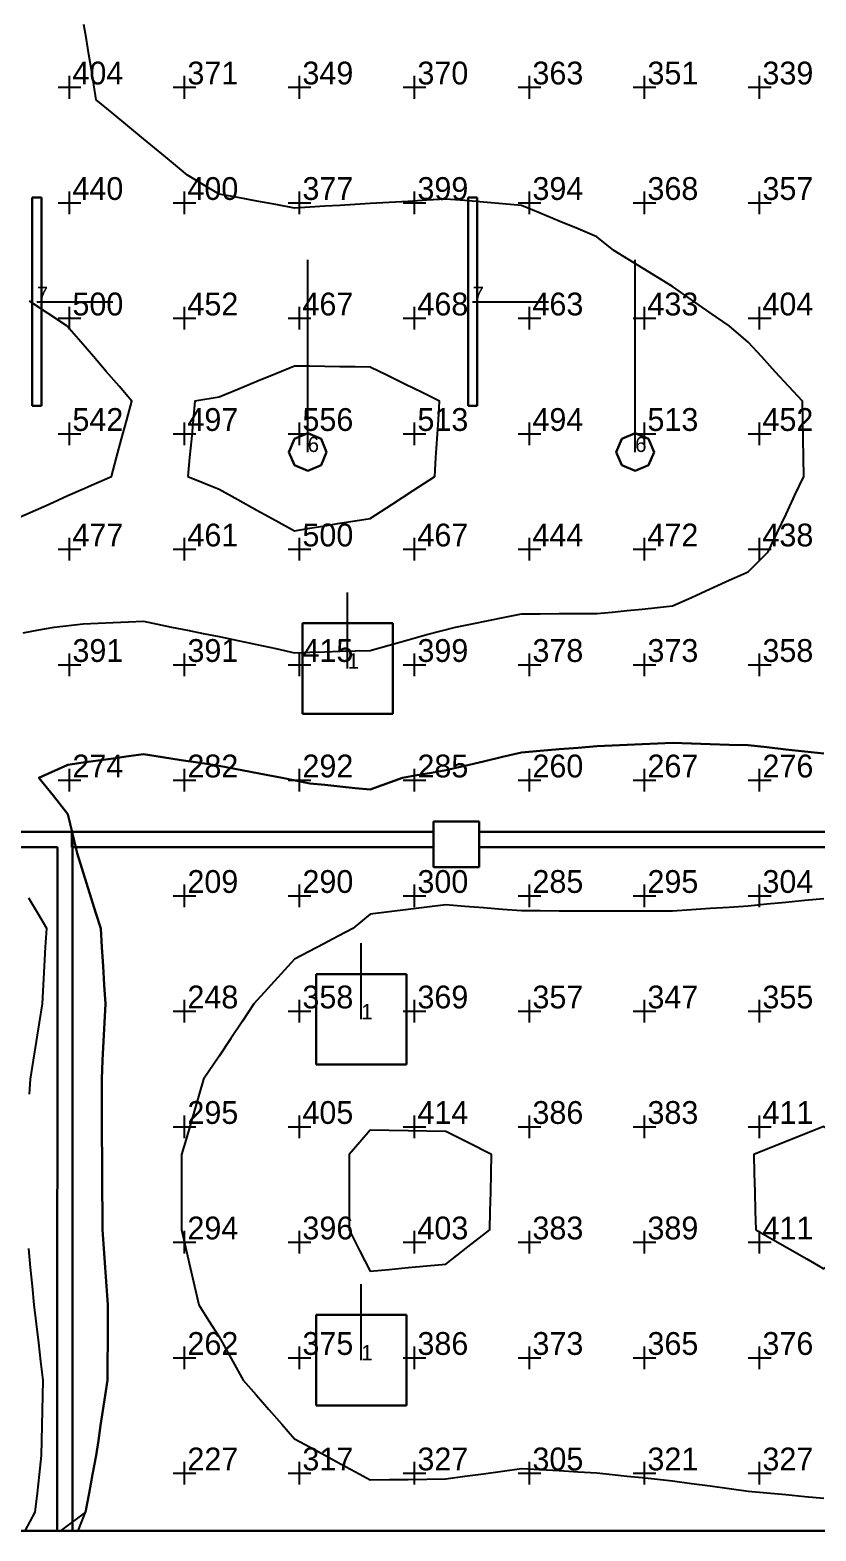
# Model space of a CAD drawing. Extents: x 0 to 48.5, y 0 to 23.7.
# Drawn here: x 9.2 to 14.37, y 0 to 9.88 of the extents above; entities that cross this region are included whole.
import ezdxf

# ---------------------------------------------------------------- set-up
doc = ezdxf.new("R2010")
doc.units = 0
doc.header["$MEASUREMENT"] = 0
for name, color, linetype in [('DLXFURN', 5, 'Continuous'), ('DLXISO', 7, 'Continuous'), ('DLXLUM', 2, 'Continuous'), ('DLXLUMEX', 2, 'Continuous'), ('DLXSCENE', 7, 'Continuous'), ('DLXVAL', 3, 'Continuous')]:
    doc.layers.add(name, color=color, linetype=linetype)

# ---------------------------------------------------------------- blocks, each defined once
blk = doc.blocks.new('*U222')
at = {"color": 1}
blk.add_line((0, 0), (0, 0.5), dxfattribs=at)
for p, q in [((0.2975, 0.2975), (-0.2975, 0.2975)), ((-0.2975, 0.2975), (-0.2975, -0.2975)), ((-0.2975, 0.2975), (-0.2975, -0.2975)), ((-0.2975, -0.2975), (-0.2975, 0.2975)), ((-0.2975, 0.2975), (-0.2975, 0.2975)), ((0.2975, 0.2975), (-0.2975, 0.2975)), ((-0.2975, 0.2975), (-0.2975, 0.2975)), ((-0.2975, 0.2975), (0.2975, 0.2975)), ((-0.2975, -0.2975), (-0.2975, 0.2975)), ((-0.2975, 0.2975), (0.2975, 0.2975)), ((0.2975, -0.2975), (0.2975, 0.2975)), ((0.2975, 0.2975), (0.2975, 0.2975)), ((0.2975, -0.2975), (0.2975, 0.2975)), ((0.2975, 0.2975), (0.2975, 0.2975)), ((0.2975, 0.2975), (0.2975, -0.2975)), ((0.2975, 0.2975), (0.2975, -0.2975)), ((-0.2975, -0.2975), (0.2975, -0.2975)), ((-0.2975, -0.2975), (0.2975, -0.2975)), ((0.2975, -0.2975), (-0.2975, -0.2975)), ((-0.2975, -0.2975), (-0.2975, -0.2975)), ((-0.2975, -0.2975), (-0.2975, -0.2975)), ((0.2975, -0.2975), (-0.2975, -0.2975)), ((0.2975, -0.2975), (0.2975, -0.2975)), ((0.2975, -0.2975), (0.2975, -0.2975))]:
    blk.add_line(p, q)
at = {"layer": 'DLXLUMEX', "color": 7}
blk.add_text('1', height=0.1, dxfattribs=at).set_placement((0, 0))
blk = doc.blocks.new('*U223')
at = {"color": 1}
blk.add_line((0, 0), (0, 0.5), dxfattribs=at)
for p, q in [((0.2975, 0.2975), (-0.2975, 0.2975)), ((-0.2975, 0.2975), (-0.2975, -0.2975)), ((-0.2975, 0.2975), (-0.2975, -0.2975)), ((-0.2975, -0.2975), (-0.2975, 0.2975)), ((-0.2975, 0.2975), (-0.2975, 0.2975)), ((0.2975, 0.2975), (-0.2975, 0.2975)), ((-0.2975, 0.2975), (-0.2975, 0.2975)), ((-0.2975, 0.2975), (0.2975, 0.2975)), ((-0.2975, -0.2975), (-0.2975, 0.2975)), ((-0.2975, 0.2975), (0.2975, 0.2975)), ((0.2975, -0.2975), (0.2975, 0.2975)), ((0.2975, 0.2975), (0.2975, 0.2975)), ((0.2975, -0.2975), (0.2975, 0.2975)), ((0.2975, 0.2975), (0.2975, 0.2975)), ((0.2975, 0.2975), (0.2975, -0.2975)), ((0.2975, 0.2975), (0.2975, -0.2975)), ((-0.2975, -0.2975), (0.2975, -0.2975)), ((-0.2975, -0.2975), (0.2975, -0.2975)), ((0.2975, -0.2975), (-0.2975, -0.2975)), ((-0.2975, -0.2975), (-0.2975, -0.2975)), ((-0.2975, -0.2975), (-0.2975, -0.2975)), ((0.2975, -0.2975), (-0.2975, -0.2975)), ((0.2975, -0.2975), (0.2975, -0.2975)), ((0.2975, -0.2975), (0.2975, -0.2975))]:
    blk.add_line(p, q)
at = {"layer": 'DLXLUMEX', "color": 7}
blk.add_text('1', height=0.1, dxfattribs=at).set_placement((0, 0))
blk = doc.blocks.new('*U36')
for p, q in [((0.03, 0.6855), (-0.03, 0.6855)), ((-0.03, 0.6855), (-0.03, -0.6855)), ((-0.03, 0.6855), (-0.03, -0.6855)), ((-0.03, -0.6855), (-0.03, 0.6855)), ((-0.03, 0.6855), (-0.03, 0.6855)), ((0.03, 0.6855), (-0.03, 0.6855)), ((-0.03, 0.6855), (-0.03, 0.6855)), ((-0.03, 0.6855), (0.03, 0.6855)), ((-0.03, -0.6855), (-0.03, 0.6855)), ((-0.03, 0.6855), (0.03, 0.6855)), ((0.03, -0.6855), (0.03, 0.6855)), ((0.03, 0.6855), (0.03, 0.6855)), ((0.03, -0.6855), (0.03, 0.6855)), ((0.03, 0.6855), (0.03, 0.6855)), ((0.03, 0.6855), (0.03, -0.6855)), ((0.03, 0.6855), (0.03, -0.6855)), ((-0.03, -0.6855), (0.03, -0.6855)), ((-0.03, -0.6855), (-0.03, -0.6855)), ((-0.03, -0.6855), (0.03, -0.6855)), ((0.03, -0.6855), (-0.03, -0.6855)), ((-0.03, -0.6855), (-0.03, -0.6855)), ((0.03, -0.6855), (-0.03, -0.6855)), ((0.03, -0.6855), (0.03, -0.6855)), ((0.03, -0.6855), (0.03, -0.6855))]:
    blk.add_line(p, q)
at = {"color": 1}
blk.add_line((0, 0), (0.5, 0), dxfattribs=at)
at = {"layer": 'DLXLUMEX', "color": 7}
blk.add_text('7', height=0.1, dxfattribs=at).set_placement((0, 0))
blk = doc.blocks.new('*U38')
for p, q in [((0.03, 0.6855), (-0.03, 0.6855)), ((-0.03, 0.6855), (-0.03, -0.6855)), ((-0.03, 0.6855), (-0.03, -0.6855)), ((-0.03, -0.6855), (-0.03, 0.6855)), ((-0.03, 0.6855), (-0.03, 0.6855)), ((0.03, 0.6855), (-0.03, 0.6855)), ((-0.03, 0.6855), (-0.03, 0.6855)), ((-0.03, 0.6855), (0.03, 0.6855)), ((-0.03, -0.6855), (-0.03, 0.6855)), ((-0.03, 0.6855), (0.03, 0.6855)), ((0.03, -0.6855), (0.03, 0.6855)), ((0.03, 0.6855), (0.03, 0.6855)), ((0.03, -0.6855), (0.03, 0.6855)), ((0.03, 0.6855), (0.03, 0.6855)), ((0.03, 0.6855), (0.03, -0.6855)), ((0.03, 0.6855), (0.03, -0.6855)), ((-0.03, -0.6855), (0.03, -0.6855)), ((-0.03, -0.6855), (-0.03, -0.6855)), ((-0.03, -0.6855), (0.03, -0.6855)), ((0.03, -0.6855), (-0.03, -0.6855)), ((-0.03, -0.6855), (-0.03, -0.6855)), ((0.03, -0.6855), (-0.03, -0.6855)), ((0.03, -0.6855), (0.03, -0.6855)), ((0.03, -0.6855), (0.03, -0.6855))]:
    blk.add_line(p, q)
at = {"color": 1}
blk.add_line((0, 0), (0.5, 0), dxfattribs=at)
at = {"layer": 'DLXLUMEX', "color": 7}
blk.add_text('7', height=0.1, dxfattribs=at).set_placement((0, 0))
blk = doc.blocks.new('*U61')
at = {"color": 1}
blk.add_line((0, 0), (0, 0.5), dxfattribs=at)
for p, q in [((0.2975, 0.2975), (-0.2975, 0.2975)), ((-0.2975, 0.2975), (-0.2975, -0.2975)), ((-0.2975, 0.2975), (-0.2975, -0.2975)), ((-0.2975, -0.2975), (-0.2975, 0.2975)), ((-0.2975, 0.2975), (-0.2975, 0.2975)), ((0.2975, 0.2975), (-0.2975, 0.2975)), ((-0.2975, 0.2975), (-0.2975, 0.2975)), ((-0.2975, 0.2975), (0.2975, 0.2975)), ((-0.2975, -0.2975), (-0.2975, 0.2975)), ((-0.2975, 0.2975), (0.2975, 0.2975)), ((0.2975, -0.2975), (0.2975, 0.2975)), ((0.2975, 0.2975), (0.2975, 0.2975)), ((0.2975, -0.2975), (0.2975, 0.2975)), ((0.2975, 0.2975), (0.2975, 0.2975)), ((0.2975, 0.2975), (0.2975, -0.2975)), ((0.2975, 0.2975), (0.2975, -0.2975)), ((-0.2975, -0.2975), (0.2975, -0.2975)), ((-0.2975, -0.2975), (0.2975, -0.2975)), ((0.2975, -0.2975), (-0.2975, -0.2975)), ((-0.2975, -0.2975), (-0.2975, -0.2975)), ((-0.2975, -0.2975), (-0.2975, -0.2975)), ((0.2975, -0.2975), (-0.2975, -0.2975)), ((0.2975, -0.2975), (0.2975, -0.2975)), ((0.2975, -0.2975), (0.2975, -0.2975))]:
    blk.add_line(p, q)
at = {"layer": 'DLXLUMEX', "color": 7}
blk.add_text('1', height=0.1, dxfattribs=at).set_placement((0, 0))
blk = doc.blocks.new('*U82')
at = {"color": 1}
blk.add_line((0, 0), (0, 1.265), dxfattribs=at)
for p, q in [((-0.0877, 0.0877), (0, 0.124)), ((0, 0.124), (-0.0877, 0.0877)), ((0, 0.124), (-0.0877, 0.0877)), ((-0.0877, 0.0877), (0, 0.124)), ((0, 0.124), (0.0877, 0.0877)), ((0.0877, 0.0877), (0, 0.124)), ((0.0877, 0.0877), (0, 0.124)), ((0, 0.124), (0, 0.124)), ((0, 0.124), (0.0877, 0.0877)), ((0, 0.124), (0, 0.124)), ((-0.124, 0), (-0.0877, 0.0877)), ((-0.0877, 0.0877), (-0.124, 0)), ((-0.0877, 0.0877), (-0.124, 0)), ((-0.124, 0), (-0.0877, 0.0877)), ((-0.0877, -0.0877), (-0.124, 0)), ((-0.124, 0), (-0.0877, -0.0877)), ((-0.124, 0), (-0.124, 0)), ((-0.124, 0), (-0.0877, -0.0877)), ((-0.0877, -0.0877), (-0.124, 0)), ((-0.124, 0), (-0.124, 0)), ((-0.0877, 0.0877), (-0.0877, 0.0877)), ((-0.0877, 0.0877), (-0.0877, 0.0877)), ((0.0877, 0.0877), (0.124, 0)), ((0.124, 0), (0.0877, 0.0877)), ((0.0877, 0.0877), (0.0877, 0.0877)), ((0.124, 0), (0.0877, 0.0877)), ((0.0877, 0.0877), (0.0877, 0.0877)), ((0.0877, 0.0877), (0.124, 0)), ((0.124, 0), (0.0877, -0.0877)), ((0.0877, -0.0877), (0.124, 0)), ((0.0877, -0.0877), (0.124, 0)), ((0.124, 0), (0.0877, -0.0877)), ((0.124, 0), (0.124, 0)), ((0.124, 0), (0.124, 0)), ((0, -0.124), (-0.0877, -0.0877)), ((-0.0877, -0.0877), (0, -0.124)), ((-0.0877, -0.0877), (-0.0877, -0.0877)), ((-0.0877, -0.0877), (0, -0.124)), ((0, -0.124), (-0.0877, -0.0877)), ((-0.0877, -0.0877), (-0.0877, -0.0877)), ((0.0877, -0.0877), (0, -0.124)), ((0, -0.124), (0.0877, -0.0877)), ((0, -0.124), (0.0877, -0.0877)), ((0.0877, -0.0877), (0, -0.124)), ((0.0877, -0.0877), (0.0877, -0.0877)), ((0.0877, -0.0877), (0.0877, -0.0877)), ((0, -0.124), (0, -0.124)), ((0, -0.124), (0, -0.124))]:
    blk.add_line(p, q)
at = {"layer": 'DLXLUMEX', "color": 7}
blk.add_text('6', height=0.1, dxfattribs=at).set_placement((0, 0))
blk = doc.blocks.new('*U83')
at = {"color": 1}
blk.add_line((0, 0), (0, 1.265), dxfattribs=at)
for p, q in [((-0.0877, 0.0877), (0, 0.124)), ((0, 0.124), (-0.0877, 0.0877)), ((0, 0.124), (-0.0877, 0.0877)), ((-0.0877, 0.0877), (0, 0.124)), ((0, 0.124), (0.0877, 0.0877)), ((0.0877, 0.0877), (0, 0.124)), ((0.0877, 0.0877), (0, 0.124)), ((0, 0.124), (0, 0.124)), ((0, 0.124), (0.0877, 0.0877)), ((0, 0.124), (0, 0.124)), ((-0.124, 0), (-0.0877, 0.0877)), ((-0.0877, 0.0877), (-0.124, 0)), ((-0.0877, 0.0877), (-0.124, 0)), ((-0.124, 0), (-0.0877, 0.0877)), ((-0.0877, -0.0877), (-0.124, 0)), ((-0.124, 0), (-0.0877, -0.0877)), ((-0.124, 0), (-0.124, 0)), ((-0.124, 0), (-0.0877, -0.0877)), ((-0.0877, -0.0877), (-0.124, 0)), ((-0.124, 0), (-0.124, 0)), ((-0.0877, 0.0877), (-0.0877, 0.0877)), ((-0.0877, 0.0877), (-0.0877, 0.0877)), ((0.0877, 0.0877), (0.124, 0)), ((0.124, 0), (0.0877, 0.0877)), ((0.0877, 0.0877), (0.0877, 0.0877)), ((0.124, 0), (0.0877, 0.0877)), ((0.0877, 0.0877), (0.0877, 0.0877)), ((0.0877, 0.0877), (0.124, 0)), ((0.124, 0), (0.0877, -0.0877)), ((0.0877, -0.0877), (0.124, 0)), ((0.0877, -0.0877), (0.124, 0)), ((0.124, 0), (0.0877, -0.0877)), ((0.124, 0), (0.124, 0)), ((0.124, 0), (0.124, 0)), ((0, -0.124), (-0.0877, -0.0877)), ((-0.0877, -0.0877), (0, -0.124)), ((-0.0877, -0.0877), (-0.0877, -0.0877)), ((-0.0877, -0.0877), (0, -0.124)), ((0, -0.124), (-0.0877, -0.0877)), ((-0.0877, -0.0877), (-0.0877, -0.0877)), ((0.0877, -0.0877), (0, -0.124)), ((0, -0.124), (0.0877, -0.0877)), ((0, -0.124), (0.0877, -0.0877)), ((0.0877, -0.0877), (0, -0.124)), ((0.0877, -0.0877), (0.0877, -0.0877)), ((0.0877, -0.0877), (0.0877, -0.0877)), ((0, -0.124), (0, -0.124)), ((0, -0.124), (0, -0.124))]:
    blk.add_line(p, q)
at = {"layer": 'DLXLUMEX', "color": 7}
blk.add_text('6', height=0.1, dxfattribs=at).set_placement((0, 0))
blk = doc.blocks.new('*U105')
for p, q in [((0.2, 4.6), (-9.2757, 4.6)), ((-9.2757, 4.6), (-9.2757, 4.6)), ((-9.2757, 4.6), (0.2, 4.6)), ((0.2, 4.6), (0.2, 4.6)), ((0.2, 0), (0.2, 4.6)), ((0.2, 4.6), (0.2, 4.6)), ((0.2, 4.6), (0.2, 0)), ((-9.2757, 4.5), (0.1005, 4.5)), ((0.1005, 4.5), (-9.2757, 4.5)), ((-9.2757, 4.5), (-9.2757, 4.5)), ((0.1, 0), (0.1005, 4.5)), ((0.1005, 4.5), (0.1, 0)), ((0.1005, 4.5), (0.1005, 4.5)), ((0.1005, 4.5), (0.1005, 4.5)), ((0.1, 0), (0.1, 0)), ((0.2, 0), (0.2, 0))]:
    blk.add_line(p, q)
blk = doc.blocks.new('*U109')
for p, q in [((0.0913, -0.1), (0.0913, -0.2)), ((0.0913, -0.2), (0.0913, -0.1)), ((0.0913, -0.1), (0.0913, -0.1)), ((2.4694, -0.1), (0.0913, -0.1)), ((0.0913, -0.1), (0.0913, -0.1)), ((0.0913, -0.1), (2.4694, -0.1)), ((2.4694, -0.1), (2.4694, -0.1)), ((2.7694, -0.1), (7.7015, -0.1)), ((7.7015, -0.1), (2.7694, -0.1)), ((2.7694, -0.1), (2.7694, -0.1)), ((7.7015, -0.2), (7.7015, -0.1)), ((7.7015, -0.1), (7.7015, -0.1)), ((7.7015, -0.1), (7.7015, -0.2)), ((7.7015, -0.1), (7.7015, -0.1)), ((0.0913, -0.2), (0.0913, -0.2)), ((2.4694, -0.2), (0.0913, -0.2)), ((0.0913, -0.2), (0.0913, -0.2)), ((0.0913, -0.2), (2.4694, -0.2)), ((2.4694, -0.2), (2.4694, -0.2)), ((2.7694, -0.2), (2.7694, -0.2)), ((2.7694, -0.2), (7.7015, -0.2)), ((7.7015, -0.2), (2.7694, -0.2)), ((7.7015, -0.2), (7.7015, -0.2)), ((7.7015, -0.2), (7.7015, -0.2))]:
    blk.add_line(p, q)
blk = doc.blocks.new('*U146')
for p, q in [((12.0667, 0), (0, 0)), ((0, 0), (12.0667, 0)), ((12.0667, 0), (12.0667, 0)), ((23.9533, 0), (12.0667, 0)), ((12.0667, 0), (12.0667, 0)), ((12.0667, 0), (23.9533, 0))]:
    blk.add_line(p, q)
blk = doc.blocks.new('*U147')
for p, q in [((12.15, 4.6691), (11.85, 4.6691)), ((11.85, 4.6691), (11.85, 4.3691)), ((12.15, 4.3691), (12.15, 4.6691)), ((11.85, 4.3691), (12.15, 4.3691)), ((12.0667, 0), (0, 0)), ((23.9533, 0), (12.0667, 0))]:
    blk.add_line(p, q)
blk = doc.blocks.new('*U148')
for p, q in [((11.85, 4.6691), (12.15, 4.6691)), ((11.85, 4.3691), (11.85, 4.6691)), ((12.15, 4.6691), (12.15, 4.3691)), ((12.15, 4.3691), (11.85, 4.3691)), ((0, 0), (12.0667, 0)), ((12.0667, 0), (23.9533, 0))]:
    blk.add_line(p, q)
blk = doc.blocks.new('*U151')
for p, q in [((-0.15, -0.15), (-0.15, 0.15)), ((-0.15, 0.15), (-0.15, 0.15)), ((-0.15, 0.15), (-0.15, -0.15)), ((-0.15, 0.15), (0.15, 0.15)), ((0.15, 0.15), (-0.15, 0.15)), ((-0.15, 0.15), (-0.15, 0.15)), ((0.15, 0.15), (0.15, 0.15)), ((0.15, 0.15), (0.15, -0.15)), ((0.15, -0.15), (0.15, 0.15)), ((0.15, 0.15), (0.15, 0.15)), ((-0.15, -0.15), (-0.15, -0.15)), ((-0.15, -0.15), (-0.15, -0.15)), ((-0.15, -0.15), (0.15, -0.15)), ((0.15, -0.15), (-0.15, -0.15)), ((0.15, -0.15), (0.15, -0.15)), ((0.15, -0.15), (0.15, -0.15))]:
    blk.add_line(p, q)
blk = doc.blocks.new('*U159')
for p, q in [((15.5781, 0), (11.5781, 0)), ((11.5781, 0), (11.5781, 0)), ((11.5781, 0), (15.5781, 0))]:
    blk.add_line(p, q)
blk = doc.blocks.new('*U162')
at = {"color": 1}
for points in [[(9.164, 0, 0.7), (9.28, 0, 0.7), (9.396, 0, 0.7), (9.512, 0, 0.7), (9.5621, 0.1239, 0.7), (9.5852, 0.2478, 0.7), (9.6083, 0.3717, 0.7), (9.6314, 0.4957, 0.7), (9.6462, 0.5948, 0.7), (9.661, 0.6939, 0.7), (9.6758, 0.793, 0.7), (9.6906, 0.8922, 0.7), (9.7054, 0.9913, 0.7), (9.7063, 1.1152, 0.7), (9.7072, 1.2391, 0.7), (9.7082, 1.363, 0.7), (9.7091, 1.487, 0.7), (9.7001, 1.6109, 0.7), (9.691, 1.7348, 0.7), (9.682, 1.8587, 0.7), (9.6729, 1.9826, 0.7), (9.6722, 2.1065, 0.7), (9.6715, 2.2304, 0.7), (9.6708, 2.3543, 0.7), (9.6701, 2.4783, 0.7), (9.6697, 2.5774, 0.7), (9.6692, 2.6765, 0.7), (9.6688, 2.7756, 0.7), (9.6684, 2.8748, 0.7), (9.668, 2.9739, 0.7), (9.6741, 3.0978, 0.7), (9.6802, 3.2217, 0.7), (9.6863, 3.3456, 0.7), (9.6924, 3.4696, 0.7), (9.6847, 3.5935, 0.7), (9.6769, 3.7174, 0.7), (9.6691, 3.8413, 0.7), (9.6614, 3.9652, 0.7), (9.6302, 4.0643, 0.7), (9.5991, 4.1635, 0.7), (9.568, 4.2626, 0.7), (9.5368, 4.3617, 0.7), (9.5057, 4.4609, 0.7), (9.4757, 4.589, 0.7), (9.4457, 4.7171, 0.7), (9.3498, 4.8368, 0.7), (9.254, 4.9565, 0.7), (9.4457, 5.0419, 0.7), (9.5451, 5.0558, 0.7), (9.6446, 5.0697, 0.7), (9.744, 5.0837, 0.7), (9.8434, 5.0976, 0.7), (9.9429, 5.1115, 0.7), (10.0671, 5.0923, 0.7), (10.1914, 5.0731, 0.7), (10.3157, 5.0539, 0.7), (10.44, 5.0347, 0.7), (10.5435, 5.0151, 0.7), (10.6469, 4.9956, 0.7), (10.7504, 4.9761, 0.7), (10.8539, 4.9565, 0.7), (11.0366, 4.919, 0.7), (11.136, 4.9088, 0.7), (11.2354, 4.8986, 0.7), (11.3349, 4.8884, 0.7), (11.4343, 4.8782, 0.7), (11.6471, 4.9565, 0.7), (11.7419, 4.9728, 0.7), (11.8366, 4.989, 0.7), (11.9314, 5.0053, 0.7), (12.0557, 5.0349, 0.7), (12.18, 5.0644, 0.7), (12.3043, 5.094, 0.7), (12.4286, 5.1235, 0.7), (12.5529, 5.1337, 0.7), (12.6771, 5.1438, 0.7), (12.8014, 5.1539, 0.7), (12.9257, 5.1641, 0.7), (13.0251, 5.1684, 0.7), (13.1246, 5.1727, 0.7), (13.224, 5.1769, 0.7), (13.3234, 5.1812, 0.7), (13.4229, 5.1855, 0.7), (13.5471, 5.1817, 0.7), (13.6714, 5.1779, 0.7), (13.7957, 5.1741, 0.7), (13.92, 5.1703, 0.7), (14.0443, 5.1568, 0.7), (14.1686, 5.1434, 0.7), (14.2929, 5.1299, 0.7), (14.4171, 5.1164, 0.7)], [(14.4171, 5.1164, 0.7), (14.2929, 5.1299, 0.7), (14.1686, 5.1434, 0.7), (14.0443, 5.1568, 0.7), (13.92, 5.1703, 0.7), (13.7957, 5.1741, 0.7), (13.6714, 5.1779, 0.7), (13.5471, 5.1817, 0.7), (13.4229, 5.1855, 0.7), (13.3234, 5.1812, 0.7), (13.224, 5.1769, 0.7), (13.1246, 5.1727, 0.7), (13.0251, 5.1684, 0.7), (12.9257, 5.1641, 0.7), (12.8014, 5.1539, 0.7), (12.6771, 5.1438, 0.7), (12.5529, 5.1337, 0.7), (12.4286, 5.1235, 0.7), (12.3043, 5.094, 0.7), (12.18, 5.0644, 0.7), (12.0557, 5.0349, 0.7), (11.9314, 5.0053, 0.7), (11.8366, 4.989, 0.7), (11.7419, 4.9728, 0.7), (11.6471, 4.9565, 0.7), (11.4343, 4.8782, 0.7), (11.3349, 4.8884, 0.7), (11.2354, 4.8986, 0.7), (11.136, 4.9088, 0.7), (11.0366, 4.919, 0.7), (10.8539, 4.9565, 0.7), (10.7504, 4.9761, 0.7), (10.6469, 4.9956, 0.7), (10.5435, 5.0151, 0.7), (10.44, 5.0347, 0.7), (10.3157, 5.0539, 0.7), (10.1914, 5.0731, 0.7), (10.0671, 5.0923, 0.7), (9.9429, 5.1115, 0.7), (9.8434, 5.0976, 0.7), (9.744, 5.0837, 0.7), (9.6446, 5.0697, 0.7), (9.5451, 5.0558, 0.7), (9.4457, 5.0419, 0.7), (9.254, 4.9565, 0.7), (9.3498, 4.8368, 0.7), (9.4457, 4.7171, 0.7), (9.4757, 4.589, 0.7), (9.5057, 4.4609, 0.7), (9.5368, 4.3617, 0.7), (9.568, 4.2626, 0.7), (9.5991, 4.1635, 0.7), (9.6302, 4.0643, 0.7), (9.6614, 3.9652, 0.7), (9.6691, 3.8413, 0.7), (9.6769, 3.7174, 0.7), (9.6847, 3.5935, 0.7), (9.6924, 3.4696, 0.7), (9.6863, 3.3456, 0.7), (9.6802, 3.2217, 0.7), (9.6741, 3.0978, 0.7), (9.668, 2.9739, 0.7), (9.6684, 2.8748, 0.7), (9.6688, 2.7756, 0.7), (9.6692, 2.6765, 0.7), (9.6697, 2.5774, 0.7), (9.6701, 2.4783, 0.7), (9.6708, 2.3543, 0.7), (9.6715, 2.2304, 0.7), (9.6722, 2.1065, 0.7), (9.6729, 1.9826, 0.7), (9.682, 1.8587, 0.7), (9.691, 1.7348, 0.7), (9.7001, 1.6109, 0.7), (9.7091, 1.487, 0.7), (9.7082, 1.363, 0.7), (9.7072, 1.2391, 0.7), (9.7063, 1.1152, 0.7), (9.7054, 0.9913, 0.7), (9.6906, 0.8922, 0.7), (9.6758, 0.793, 0.7), (9.661, 0.6939, 0.7), (9.6462, 0.5948, 0.7), (9.6314, 0.4957, 0.7), (9.6083, 0.3717, 0.7), (9.5852, 0.2478, 0.7), (9.5621, 0.1239, 0.7), (9.396, 0, 0.7), (9.28, 0, 0.7), (9.164, 0, 0.7)], [(10.2209, 1.8587, 0.7), (10.2492, 1.7348, 0.7), (10.2775, 1.6109, 0.7), (10.3058, 1.487, 0.7), (10.3729, 1.382, 0.7), (10.44, 1.2771, 0.7), (10.5193, 1.1342, 0.7), (10.5985, 0.9913, 0.7), (10.6832, 0.8952, 0.7), (10.7678, 0.799, 0.7), (10.8525, 0.7029, 0.7), (10.9371, 0.6067, 0.7), (11.039, 0.5512, 0.7), (11.1409, 0.4957, 0.7), (11.2387, 0.4427, 0.7), (11.3365, 0.3897, 0.7), (11.4343, 0.3368, 0.7), (11.5586, 0.3382, 0.7), (11.6829, 0.3397, 0.7), (11.8071, 0.3411, 0.7), (11.9314, 0.3426, 0.7), (12.0557, 0.3598, 0.7), (12.18, 0.377, 0.7), (12.3043, 0.3942, 0.7), (12.4286, 0.4115, 0.7), (12.5529, 0.4042, 0.7), (12.6771, 0.3969, 0.7), (12.8014, 0.3896, 0.7), (12.9257, 0.3823, 0.7), (13.0251, 0.3718, 0.7), (13.1246, 0.3613, 0.7), (13.224, 0.3508, 0.7), (13.3234, 0.3403, 0.7), (13.4229, 0.3298, 0.7), (13.5471, 0.3129, 0.7), (13.6714, 0.296, 0.7), (13.7957, 0.2791, 0.7), (13.92, 0.2622, 0.7), (14.0443, 0.2506, 0.7), (14.1686, 0.239, 0.7), (14.2929, 0.2274, 0.7), (14.4171, 0.2157, 0.7)], [(14.4171, 4.1598, 0.7), (14.2929, 4.1479, 0.7), (14.1686, 4.1359, 0.7), (14.0443, 4.1239, 0.7), (13.92, 4.1119, 0.7), (13.7957, 4.1036, 0.7), (13.6714, 4.0953, 0.7), (13.5471, 4.087, 0.7), (13.4229, 4.0787, 0.7), (13.3234, 4.0786, 0.7), (13.224, 4.0784, 0.7), (13.1246, 4.0782, 0.7), (13.0251, 4.078, 0.7), (12.9257, 4.0779, 0.7), (12.8014, 4.0786, 0.7), (12.6771, 4.0793, 0.7), (12.5529, 4.08, 0.7), (12.4286, 4.0807, 0.7), (12.3043, 4.0905, 0.7), (12.18, 4.1003, 0.7), (12.0557, 4.1101, 0.7), (11.9314, 4.1199, 0.7), (11.8071, 4.1048, 0.7), (11.6829, 4.0898, 0.7), (11.5586, 4.0747, 0.7), (11.4343, 4.0596, 0.7), (11.3191, 3.9652, 0.7), (11.2236, 3.9148, 0.7), (11.1281, 3.8645, 0.7), (11.0326, 3.8141, 0.7), (10.9371, 3.7637, 0.7), (10.8479, 3.6657, 0.7), (10.7587, 3.5676, 0.7), (10.6695, 3.4696, 0.7), (10.593, 3.3548, 0.7), (10.5165, 3.24, 0.7), (10.44, 3.1253, 0.7), (10.3372, 2.9739, 0.7), (10.3085, 2.8748, 0.7), (10.2798, 2.7756, 0.7), (10.2511, 2.6765, 0.7), (10.2224, 2.5774, 0.7), (10.1938, 2.4783, 0.7), (10.1935, 2.3543, 0.7), (10.1932, 2.2304, 0.7), (10.1929, 2.1065, 0.7), (10.1926, 1.9826, 0.7), (10.2209, 1.8587, 0.7)]]:
    blk.add_polyline3d(points, dxfattribs=at)
at = {"color": 3}
for points in [[(9.1518, 5.9111, 0.7), (9.2534, 5.9295, 0.7), (9.355, 5.9478, 0.7), (9.5451, 5.9686, 0.7), (9.6446, 5.9734, 0.7), (9.744, 5.9783, 0.7), (9.8434, 5.9831, 0.7), (9.9429, 5.9879, 0.7), (10.1279, 5.9478, 0.7), (10.232, 5.927, 0.7), (10.336, 5.9061, 0.7), (10.44, 5.8853, 0.7), (10.5643, 5.8588, 0.7), (10.6886, 5.8324, 0.7), (10.8129, 5.8059, 0.7), (10.9371, 5.7795, 0.7), (11.0366, 5.7825, 0.7), (11.136, 5.7856, 0.7), (11.2354, 5.7886, 0.7), (11.3349, 5.7917, 0.7), (11.4343, 5.7948, 0.7), (11.5586, 5.8296, 0.7), (11.6829, 5.8645, 0.7), (11.8071, 5.8994, 0.7), (11.9955, 5.9478, 0.7), (12.1038, 5.9698, 0.7), (12.212, 5.9917, 0.7), (12.3203, 6.0137, 0.7), (12.4286, 6.0356, 0.7), (12.5529, 6.036, 0.7), (12.6771, 6.0363, 0.7), (12.8014, 6.0366, 0.7), (12.9257, 6.037, 0.7), (13.0251, 6.0469, 0.7), (13.1246, 6.0569, 0.7), (13.224, 6.0668, 0.7), (13.3234, 6.0767, 0.7), (13.4229, 6.0867, 0.7), (13.5471, 6.1431, 0.7), (13.6714, 6.1996, 0.7), (13.7957, 6.256, 0.7), (13.92, 6.3125, 0.7), (14.0529, 6.4435, 0.7), (14.1114, 6.5674, 0.7), (14.17, 6.6913, 0.7), (14.2285, 6.8152, 0.7), (14.287, 6.9391, 0.7), (14.2848, 7.063, 0.7), (14.2825, 7.1869, 0.7), (14.2803, 7.3109, 0.7), (14.278, 7.4348, 0.7), (14.1885, 7.5316, 0.7), (14.099, 7.6285, 0.7), (14.0095, 7.7253, 0.7), (13.92, 7.8222, 0.7), (13.7958, 7.9304, 0.7), (13.6715, 8.0164, 0.7), (13.5472, 8.1024, 0.7), (13.4229, 8.1885, 0.7), (13.3265, 8.2479, 0.7), (13.2302, 8.3073, 0.7), (13.1339, 8.3667, 0.7), (13.0376, 8.4261, 0.7), (12.9257, 8.5162, 0.7), (12.8014, 8.5677, 0.7), (12.6771, 8.6192, 0.7), (12.5529, 8.6707, 0.7), (12.4286, 8.7222, 0.7), (12.3043, 8.7328, 0.7), (12.18, 8.7434, 0.7), (12.0557, 8.754, 0.7), (11.9314, 8.7645, 0.7), (11.8071, 8.757, 0.7), (11.6829, 8.7494, 0.7), (11.5586, 8.7418, 0.7), (11.4343, 8.7342, 0.7), (11.3349, 8.7284, 0.7), (11.2354, 8.7226, 0.7), (11.136, 8.7167, 0.7), (11.0366, 8.7109, 0.7), (10.9371, 8.705, 0.7), (10.8129, 8.7279, 0.7), (10.6886, 8.7508, 0.7), (10.5643, 8.7736, 0.7), (10.44, 8.7965, 0.7), (10.3364, 8.8591, 0.7), (10.2327, 8.9217, 0.7), (10.0878, 9.0412, 0.7), (9.9429, 9.1606, 0.7), (9.8394, 9.2462, 0.7), (9.7359, 9.3318, 0.7), (9.6325, 9.4174, 0.7), (9.6162, 9.5165, 0.7), (9.5999, 9.6156, 0.7), (9.5836, 9.7148, 0.7), (9.5673, 9.8139, 0.7), (9.551, 9.913, 0.7)], [(9.164, 0, 0.7), (9.2311, 0.1239, 0.7), (9.2449, 0.2478, 0.7), (9.2587, 0.3717, 0.7), (9.2725, 0.4957, 0.7), (9.2746, 0.5948, 0.7), (9.2766, 0.6939, 0.7), (9.2787, 0.793, 0.7), (9.2807, 0.8922, 0.7), (9.2828, 0.9913, 0.7), (9.268, 1.1152, 0.7), (9.2532, 1.2391, 0.7), (9.2385, 1.363, 0.7), (9.2237, 1.487, 0.7), (9.212, 1.6109, 0.7), (9.2002, 1.7348, 0.7), (9.1885, 1.8587, 0.7)], [(9.1939, 2.8748, 0.7), (9.199, 2.9739, 0.7), (9.2187, 3.0978, 0.7), (9.2384, 3.2217, 0.7), (9.2581, 3.3456, 0.7), (9.2777, 3.4696, 0.7), (9.2848, 3.5935, 0.7), (9.2918, 3.7174, 0.7), (9.2988, 3.8413, 0.7), (9.3059, 3.9652, 0.7), (9.2469, 4.0643, 0.7), (9.1879, 4.1635, 0.7)], [(11.2951, 1.9826, 0.7), (11.3647, 1.8459, 0.7), (11.4343, 1.7092, 0.7), (11.5586, 1.7209, 0.7), (11.6829, 1.7327, 0.7), (11.8071, 1.7445, 0.7), (11.9314, 1.7563, 0.7), (12.0766, 1.8695, 0.7), (12.2217, 1.9826, 0.7), (12.2242, 2.1065, 0.7), (12.2267, 2.2304, 0.7), (12.2292, 2.3543, 0.7), (12.2316, 2.4783, 0.7), (12.0815, 2.5535, 0.7), (11.9314, 2.6288, 0.7), (11.8071, 2.6308, 0.7), (11.6829, 2.6329, 0.7), (11.5586, 2.635, 0.7), (11.4343, 2.637, 0.7), (11.365, 2.5576, 0.7), (11.2956, 2.4783, 0.7), (11.2955, 2.3543, 0.7), (11.2954, 2.2304, 0.7), (11.2952, 2.1065, 0.7), (11.2951, 1.9826, 0.7)], [(13.9706, 1.9826, 0.7), (14.0823, 1.9183, 0.7), (14.1939, 1.854, 0.7), (14.3055, 1.7897, 0.7), (14.4171, 1.7253, 0.7), (14.5033, 1.8111, 0.7), (14.5894, 1.8969, 0.7), (14.6756, 1.9826, 0.7), (14.6763, 2.1065, 0.7), (14.677, 2.2304, 0.7), (14.6777, 2.3543, 0.7), (14.6784, 2.4783, 0.7), (14.5913, 2.5391, 0.7), (14.5042, 2.6, 0.7), (14.4171, 2.6609, 0.7), (14.3022, 2.6152, 0.7), (14.1872, 2.5696, 0.7), (14.0723, 2.5239, 0.7), (13.9573, 2.4783, 0.7), (13.9607, 2.3543, 0.7), (13.964, 2.2304, 0.7), (13.9673, 2.1065, 0.7), (13.9706, 1.9826, 0.7)]]:
    blk.add_polyline3d(points, dxfattribs=at)
at = {"color": 6}
for points in [[(9.0729, 6.6472, 0.7), (9.1971, 6.7024, 0.7), (9.3214, 6.7575, 0.7), (9.4457, 6.8127, 0.7), (9.5411, 6.8549, 0.7), (9.6365, 6.897, 0.7), (9.7319, 6.9391, 0.7), (9.7653, 7.063, 0.7), (9.7988, 7.1869, 0.7), (9.8323, 7.3109, 0.7), (9.8658, 7.4348, 0.7), (9.7818, 7.5324, 0.7), (9.6978, 7.63, 0.7), (9.6137, 7.7276, 0.7), (9.5297, 7.8252, 0.7), (9.4389, 7.9304, 0.7), (9.3163, 8.0109, 0.7), (9.1937, 8.0915, 0.7)], [(10.2348, 6.9391, 0.7), (10.3374, 6.8969, 0.7), (10.44, 6.8546, 0.7), (10.5643, 6.7864, 0.7), (10.6886, 6.7181, 0.7), (10.8129, 6.6498, 0.7), (10.9371, 6.5816, 0.7), (11.0366, 6.598, 0.7), (11.136, 6.6143, 0.7), (11.2354, 6.6307, 0.7), (11.3349, 6.6471, 0.7), (11.4343, 6.6634, 0.7), (11.5759, 6.7553, 0.7), (11.7175, 6.8472, 0.7), (11.8591, 6.9391, 0.7), (11.8668, 7.063, 0.7), (11.8746, 7.1869, 0.7), (11.8823, 7.3109, 0.7), (11.89, 7.4348, 0.7), (11.7761, 7.4906, 0.7), (11.6622, 7.5464, 0.7), (11.5482, 7.6023, 0.7), (11.4343, 7.6581, 0.7), (11.3349, 7.6597, 0.7), (11.2354, 7.6612, 0.7), (11.136, 7.6628, 0.7), (11.0366, 7.6644, 0.7), (10.9371, 7.6659, 0.7), (10.8129, 7.6146, 0.7), (10.6886, 7.5633, 0.7), (10.5643, 7.512, 0.7), (10.44, 7.4607, 0.7), (10.2811, 7.4348, 0.7), (10.2695, 7.3109, 0.7), (10.258, 7.1869, 0.7), (10.2464, 7.063, 0.7), (10.2348, 6.9391, 0.7)]]:
    blk.add_polyline3d(points, dxfattribs=at)
blk = doc.blocks.new('*U163')
for p, q in [((9.3815, 9.5, 0.7), (9.5315, 9.5, 0.7)), ((9.4565, 9.425, 0.7), (9.4565, 9.575, 0.7)), ((10.138, 9.5, 0.7), (10.288, 9.5, 0.7)), ((10.213, 9.425, 0.7), (10.213, 9.575, 0.7)), ((10.8946, 9.5, 0.7), (11.0446, 9.5, 0.7)), ((10.9696, 9.425, 0.7), (10.9696, 9.575, 0.7)), ((11.6511, 9.5, 0.7), (11.8011, 9.5, 0.7)), ((11.7261, 9.425, 0.7), (11.7261, 9.575, 0.7)), ((12.4076, 9.5, 0.7), (12.5576, 9.5, 0.7)), ((12.4826, 9.425, 0.7), (12.4826, 9.575, 0.7)), ((13.1641, 9.5, 0.7), (13.3141, 9.5, 0.7)), ((13.2391, 9.425, 0.7), (13.2391, 9.575, 0.7)), ((13.9207, 9.5, 0.7), (14.0707, 9.5, 0.7)), ((13.9957, 9.425, 0.7), (13.9957, 9.575, 0.7)), ((9.4565, 8.665, 0.7), (9.4565, 8.815, 0.7)), ((10.213, 8.665, 0.7), (10.213, 8.815, 0.7)), ((10.9696, 8.665, 0.7), (10.9696, 8.815, 0.7)), ((11.7261, 8.665, 0.7), (11.7261, 8.815, 0.7)), ((12.4826, 8.665, 0.7), (12.4826, 8.815, 0.7)), ((13.2391, 8.665, 0.7), (13.2391, 8.815, 0.7)), ((13.9957, 8.665, 0.7), (13.9957, 8.815, 0.7)), ((9.3815, 8.74, 0.7), (9.5315, 8.74, 0.7)), ((10.138, 8.74, 0.7), (10.288, 8.74, 0.7)), ((10.8946, 8.74, 0.7), (11.0446, 8.74, 0.7)), ((11.6511, 8.74, 0.7), (11.8011, 8.74, 0.7)), ((12.4076, 8.74, 0.7), (12.5576, 8.74, 0.7)), ((13.1641, 8.74, 0.7), (13.3141, 8.74, 0.7)), ((13.9207, 8.74, 0.7), (14.0707, 8.74, 0.7)), ((9.4565, 7.905, 0.7), (9.4565, 8.055, 0.7)), ((10.213, 7.905, 0.7), (10.213, 8.055, 0.7)), ((10.9696, 7.905, 0.7), (10.9696, 8.055, 0.7)), ((11.7261, 7.905, 0.7), (11.7261, 8.055, 0.7)), ((12.4826, 7.905, 0.7), (12.4826, 8.055, 0.7)), ((13.2391, 7.905, 0.7), (13.2391, 8.055, 0.7)), ((13.9957, 7.905, 0.7), (13.9957, 8.055, 0.7)), ((9.3815, 7.98, 0.7), (9.5315, 7.98, 0.7)), ((10.138, 7.98, 0.7), (10.288, 7.98, 0.7)), ((10.8946, 7.98, 0.7), (11.0446, 7.98, 0.7)), ((11.6511, 7.98, 0.7), (11.8011, 7.98, 0.7)), ((12.4076, 7.98, 0.7), (12.5576, 7.98, 0.7)), ((13.1641, 7.98, 0.7), (13.3141, 7.98, 0.7)), ((13.9207, 7.98, 0.7), (14.0707, 7.98, 0.7)), ((9.3815, 7.22, 0.7), (9.5315, 7.22, 0.7)), ((9.4565, 7.145, 0.7), (9.4565, 7.295, 0.7)), ((10.138, 7.22, 0.7), (10.288, 7.22, 0.7)), ((10.213, 7.145, 0.7), (10.213, 7.295, 0.7)), ((10.8946, 7.22, 0.7), (11.0446, 7.22, 0.7)), ((10.9696, 7.145, 0.7), (10.9696, 7.295, 0.7)), ((11.6511, 7.22, 0.7), (11.8011, 7.22, 0.7)), ((11.7261, 7.145, 0.7), (11.7261, 7.295, 0.7)), ((12.4076, 7.22, 0.7), (12.5576, 7.22, 0.7)), ((12.4826, 7.145, 0.7), (12.4826, 7.295, 0.7)), ((13.1641, 7.22, 0.7), (13.3141, 7.22, 0.7)), ((13.2391, 7.145, 0.7), (13.2391, 7.295, 0.7)), ((13.9207, 7.22, 0.7), (14.0707, 7.22, 0.7)), ((13.9957, 7.145, 0.7), (13.9957, 7.295, 0.7)), ((9.4565, 6.385, 0.7), (9.4565, 6.535, 0.7)), ((10.213, 6.385, 0.7), (10.213, 6.535, 0.7)), ((10.9696, 6.385, 0.7), (10.9696, 6.535, 0.7)), ((11.7261, 6.385, 0.7), (11.7261, 6.535, 0.7)), ((12.4826, 6.385, 0.7), (12.4826, 6.535, 0.7)), ((13.2391, 6.385, 0.7), (13.2391, 6.535, 0.7)), ((13.9957, 6.385, 0.7), (13.9957, 6.535, 0.7)), ((9.3815, 6.46, 0.7), (9.5315, 6.46, 0.7)), ((10.138, 6.46, 0.7), (10.288, 6.46, 0.7)), ((10.8946, 6.46, 0.7), (11.0446, 6.46, 0.7)), ((11.6511, 6.46, 0.7), (11.8011, 6.46, 0.7)), ((12.4076, 6.46, 0.7), (12.5576, 6.46, 0.7)), ((13.1641, 6.46, 0.7), (13.3141, 6.46, 0.7)), ((13.9207, 6.46, 0.7), (14.0707, 6.46, 0.7)), ((9.4565, 5.625, 0.7), (9.4565, 5.775, 0.7)), ((10.213, 5.625, 0.7), (10.213, 5.775, 0.7)), ((10.9696, 5.625, 0.7), (10.9696, 5.775, 0.7)), ((11.7261, 5.625, 0.7), (11.7261, 5.775, 0.7)), ((12.4826, 5.625, 0.7), (12.4826, 5.775, 0.7)), ((13.2391, 5.625, 0.7), (13.2391, 5.775, 0.7)), ((13.9957, 5.625, 0.7), (13.9957, 5.775, 0.7)), ((9.3815, 5.7, 0.7), (9.5315, 5.7, 0.7)), ((10.138, 5.7, 0.7), (10.288, 5.7, 0.7)), ((10.8946, 5.7, 0.7), (11.0446, 5.7, 0.7)), ((11.6511, 5.7, 0.7), (11.8011, 5.7, 0.7)), ((12.4076, 5.7, 0.7), (12.5576, 5.7, 0.7)), ((13.1641, 5.7, 0.7), (13.3141, 5.7, 0.7)), ((13.9207, 5.7, 0.7), (14.0707, 5.7, 0.7)), ((9.3815, 4.94, 0.7), (9.5315, 4.94, 0.7)), ((9.4565, 4.865, 0.7), (9.4565, 5.015, 0.7)), ((10.138, 4.94, 0.7), (10.288, 4.94, 0.7)), ((10.213, 4.865, 0.7), (10.213, 5.015, 0.7)), ((10.8946, 4.94, 0.7), (11.0446, 4.94, 0.7)), ((10.9696, 4.865, 0.7), (10.9696, 5.015, 0.7)), ((11.6511, 4.94, 0.7), (11.8011, 4.94, 0.7)), ((11.7261, 4.865, 0.7), (11.7261, 5.015, 0.7)), ((12.4076, 4.94, 0.7), (12.5576, 4.94, 0.7)), ((12.4826, 4.865, 0.7), (12.4826, 5.015, 0.7)), ((13.1641, 4.94, 0.7), (13.3141, 4.94, 0.7)), ((13.2391, 4.865, 0.7), (13.2391, 5.015, 0.7)), ((13.9207, 4.94, 0.7), (14.0707, 4.94, 0.7)), ((13.9957, 4.865, 0.7), (13.9957, 5.015, 0.7)), ((10.213, 4.105, 0.7), (10.213, 4.255, 0.7)), ((10.9696, 4.105, 0.7), (10.9696, 4.255, 0.7)), ((11.7261, 4.105, 0.7), (11.7261, 4.255, 0.7)), ((12.4826, 4.105, 0.7), (12.4826, 4.255, 0.7)), ((13.2391, 4.105, 0.7), (13.2391, 4.255, 0.7)), ((13.9957, 4.105, 0.7), (13.9957, 4.255, 0.7)), ((10.138, 4.18, 0.7), (10.288, 4.18, 0.7)), ((10.8946, 4.18, 0.7), (11.0446, 4.18, 0.7)), ((11.6511, 4.18, 0.7), (11.8011, 4.18, 0.7)), ((12.4076, 4.18, 0.7), (12.5576, 4.18, 0.7)), ((13.1641, 4.18, 0.7), (13.3141, 4.18, 0.7)), ((13.9207, 4.18, 0.7), (14.0707, 4.18, 0.7)), ((10.213, 3.345, 0.7), (10.213, 3.495, 0.7)), ((10.9696, 3.345, 0.7), (10.9696, 3.495, 0.7)), ((11.7261, 3.345, 0.7), (11.7261, 3.495, 0.7)), ((12.4826, 3.345, 0.7), (12.4826, 3.495, 0.7)), ((13.2391, 3.345, 0.7), (13.2391, 3.495, 0.7)), ((13.9957, 3.345, 0.7), (13.9957, 3.495, 0.7)), ((10.138, 3.42, 0.7), (10.288, 3.42, 0.7)), ((10.8946, 3.42, 0.7), (11.0446, 3.42, 0.7)), ((11.6511, 3.42, 0.7), (11.8011, 3.42, 0.7)), ((12.4076, 3.42, 0.7), (12.5576, 3.42, 0.7)), ((13.1641, 3.42, 0.7), (13.3141, 3.42, 0.7)), ((13.9207, 3.42, 0.7), (14.0707, 3.42, 0.7)), ((10.213, 2.585, 0.7), (10.213, 2.735, 0.7)), ((10.9696, 2.585, 0.7), (10.9696, 2.735, 0.7)), ((11.7261, 2.585, 0.7), (11.7261, 2.735, 0.7)), ((12.4826, 2.585, 0.7), (12.4826, 2.735, 0.7)), ((13.2391, 2.585, 0.7), (13.2391, 2.735, 0.7)), ((13.9957, 2.585, 0.7), (13.9957, 2.735, 0.7)), ((10.138, 2.66, 0.7), (10.288, 2.66, 0.7)), ((10.8946, 2.66, 0.7), (11.0446, 2.66, 0.7)), ((11.6511, 2.66, 0.7), (11.8011, 2.66, 0.7)), ((12.4076, 2.66, 0.7), (12.5576, 2.66, 0.7)), ((13.1641, 2.66, 0.7), (13.3141, 2.66, 0.7)), ((13.9207, 2.66, 0.7), (14.0707, 2.66, 0.7)), ((10.138, 1.9, 0.7), (10.288, 1.9, 0.7)), ((10.213, 1.825, 0.7), (10.213, 1.975, 0.7)), ((10.8946, 1.9, 0.7), (11.0446, 1.9, 0.7)), ((10.9696, 1.825, 0.7), (10.9696, 1.975, 0.7)), ((11.6511, 1.9, 0.7), (11.8011, 1.9, 0.7)), ((11.7261, 1.825, 0.7), (11.7261, 1.975, 0.7)), ((12.4076, 1.9, 0.7), (12.5576, 1.9, 0.7)), ((12.4826, 1.825, 0.7), (12.4826, 1.975, 0.7)), ((13.1641, 1.9, 0.7), (13.3141, 1.9, 0.7)), ((13.2391, 1.825, 0.7), (13.2391, 1.975, 0.7)), ((13.9207, 1.9, 0.7), (14.0707, 1.9, 0.7)), ((13.9957, 1.825, 0.7), (13.9957, 1.975, 0.7)), ((10.213, 1.065, 0.7), (10.213, 1.215, 0.7)), ((10.9696, 1.065, 0.7), (10.9696, 1.215, 0.7)), ((11.7261, 1.065, 0.7), (11.7261, 1.215, 0.7)), ((12.4826, 1.065, 0.7), (12.4826, 1.215, 0.7)), ((13.2391, 1.065, 0.7), (13.2391, 1.215, 0.7)), ((13.9957, 1.065, 0.7), (13.9957, 1.215, 0.7)), ((10.138, 1.14, 0.7), (10.288, 1.14, 0.7)), ((10.8946, 1.14, 0.7), (11.0446, 1.14, 0.7)), ((11.6511, 1.14, 0.7), (11.8011, 1.14, 0.7)), ((12.4076, 1.14, 0.7), (12.5576, 1.14, 0.7)), ((13.1641, 1.14, 0.7), (13.3141, 1.14, 0.7)), ((13.9207, 1.14, 0.7), (14.0707, 1.14, 0.7)), ((10.213, 0.305, 0.7), (10.213, 0.455, 0.7)), ((10.9696, 0.305, 0.7), (10.9696, 0.455, 0.7)), ((11.7261, 0.305, 0.7), (11.7261, 0.455, 0.7)), ((12.4826, 0.305, 0.7), (12.4826, 0.455, 0.7)), ((13.2391, 0.305, 0.7), (13.2391, 0.455, 0.7)), ((13.9957, 0.305, 0.7), (13.9957, 0.455, 0.7)), ((10.138, 0.38, 0.7), (10.288, 0.38, 0.7)), ((10.8946, 0.38, 0.7), (11.0446, 0.38, 0.7)), ((11.6511, 0.38, 0.7), (11.8011, 0.38, 0.7)), ((12.4076, 0.38, 0.7), (12.5576, 0.38, 0.7)), ((13.1641, 0.38, 0.7), (13.3141, 0.38, 0.7)), ((13.9207, 0.38, 0.7), (14.0707, 0.38, 0.7))]:
    blk.add_line(p, q)
at = {"layer": 'DLXVAL'}
for s, p in [('404', (9.4753, 9.5187, 0.7)), ('371', (10.2318, 9.5187, 0.7)), ('349', (10.9883, 9.5187, 0.7)), ('370', (11.7448, 9.5187, 0.7)), ('363', (12.5014, 9.5187, 0.7)), ('351', (13.2579, 9.5187, 0.7)), ('339', (14.0144, 9.5187, 0.7)), ('440', (9.4753, 8.7587, 0.7)), ('400', (10.2318, 8.7587, 0.7)), ('377', (10.9883, 8.7587, 0.7)), ('399', (11.7448, 8.7587, 0.7)), ('394', (12.5014, 8.7587, 0.7)), ('368', (13.2579, 8.7587, 0.7)), ('357', (14.0144, 8.7587, 0.7)), ('500', (9.4753, 7.9987, 0.7)), ('452', (10.2318, 7.9987, 0.7)), ('467', (10.9883, 7.9987, 0.7)), ('468', (11.7448, 7.9987, 0.7)), ('463', (12.5014, 7.9987, 0.7)), ('433', (13.2579, 7.9987, 0.7)), ('404', (14.0144, 7.9987, 0.7)), ('542', (9.4753, 7.2387, 0.7)), ('497', (10.2318, 7.2387, 0.7)), ('556', (10.9883, 7.2387, 0.7)), ('513', (11.7448, 7.2387, 0.7)), ('494', (12.5014, 7.2387, 0.7)), ('513', (13.2579, 7.2387, 0.7)), ('452', (14.0144, 7.2387, 0.7)), ('477', (9.4753, 6.4787, 0.7)), ('461', (10.2318, 6.4787, 0.7)), ('500', (10.9883, 6.4787, 0.7)), ('467', (11.7448, 6.4787, 0.7)), ('444', (12.5014, 6.4787, 0.7)), ('472', (13.2579, 6.4787, 0.7)), ('438', (14.0144, 6.4787, 0.7)), ('391', (9.4753, 5.7187, 0.7)), ('391', (10.2318, 5.7187, 0.7)), ('415', (10.9883, 5.7187, 0.7)), ('399', (11.7448, 5.7187, 0.7)), ('378', (12.5014, 5.7187, 0.7)), ('373', (13.2579, 5.7187, 0.7)), ('358', (14.0144, 5.7187, 0.7)), ('274', (9.4753, 4.9587, 0.7)), ('282', (10.2318, 4.9587, 0.7)), ('292', (10.9883, 4.9587, 0.7)), ('285', (11.7448, 4.9587, 0.7)), ('260', (12.5014, 4.9587, 0.7)), ('267', (13.2579, 4.9587, 0.7)), ('276', (14.0144, 4.9587, 0.7)), ('209', (10.2318, 4.1987, 0.7)), ('290', (10.9883, 4.1987, 0.7)), ('300', (11.7448, 4.1987, 0.7)), ('285', (12.5014, 4.1987, 0.7)), ('295', (13.2579, 4.1987, 0.7)), ('304', (14.0144, 4.1987, 0.7)), ('248', (10.2318, 3.4387, 0.7)), ('358', (10.9883, 3.4387, 0.7)), ('369', (11.7448, 3.4387, 0.7)), ('357', (12.5014, 3.4387, 0.7)), ('347', (13.2579, 3.4387, 0.7)), ('355', (14.0144, 3.4387, 0.7)), ('295', (10.2318, 2.6787, 0.7)), ('405', (10.9883, 2.6787, 0.7)), ('414', (11.7448, 2.6787, 0.7)), ('386', (12.5014, 2.6787, 0.7)), ('383', (13.2579, 2.6787, 0.7)), ('411', (14.0144, 2.6787, 0.7)), ('294', (10.2318, 1.9187, 0.7)), ('396', (10.9883, 1.9187, 0.7)), ('403', (11.7448, 1.9187, 0.7)), ('383', (12.5014, 1.9187, 0.7)), ('389', (13.2579, 1.9187, 0.7)), ('411', (14.0144, 1.9187, 0.7)), ('262', (10.2318, 1.1587, 0.7)), ('375', (10.9883, 1.1587, 0.7)), ('386', (11.7448, 1.1587, 0.7)), ('373', (12.5014, 1.1587, 0.7)), ('365', (13.2579, 1.1587, 0.7)), ('376', (14.0144, 1.1587, 0.7)), ('227', (10.2318, 0.3987, 0.7)), ('317', (10.9883, 0.3987, 0.7)), ('327', (11.7448, 0.3987, 0.7)), ('305', (12.5014, 0.3987, 0.7)), ('321', (13.2579, 0.3987, 0.7)), ('327', (14.0144, 0.3987, 0.7))]:
    blk.add_text(s, height=0.15, dxfattribs=at).set_placement(p)

msp = doc.modelspace()

# ---------------------------------------------------------------- block references
at = {"layer": 'DLXFURN'}
for name, p in [('*U105', (9.2757, 0)), ('*U109', (9.3806, 4.7))]:
    msp.add_blockref(name, p, dxfattribs=at)
at = {"layer": 'DLXISO'}
msp.add_blockref('*U162', (0, 0), dxfattribs=at)
at = {"layer": 'DLXLUM'}
for name, p in [('*U36', (9.241, 8.0886)), ('*U38', (12.1077, 8.0886)), ('*U82', (11.0229, 7.1)), ('*U83', (13.1771, 7.1)), ('*U61', (11.2857, 5.6753)), ('*U223', (11.3753, 3.3674)), ('*U222', (11.3753, 1.1239))]:
    msp.add_blockref(name, p, dxfattribs=at)
at = {"layer": 'DLXSCENE'}
for name, p in [('*U146', (0, 0)), ('*U147', (0, 0)), ('*U148', (0, 0)), ('*U159', (0, 0)), ('*U151', (12, 4.5191))]:
    msp.add_blockref(name, p, dxfattribs=at)
at = {"layer": 'DLXVAL'}
msp.add_blockref('*U163', (0, 0), dxfattribs=at)

doc.saveas('drawing.dxf')
